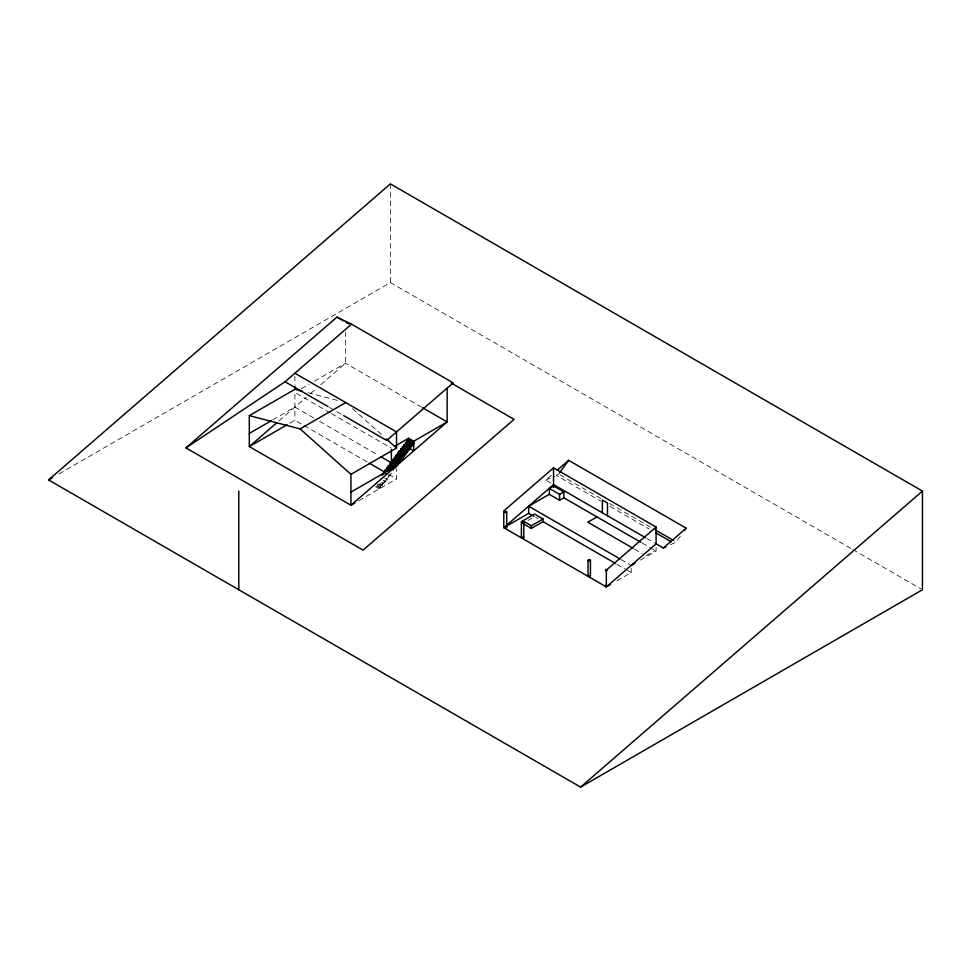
<?xml version="1.0" encoding="UTF-8"?>
<svg xmlns="http://www.w3.org/2000/svg" width="971" height="971" viewBox="0 0 971 971"><rect width="100%" height="100%" fill="white"/><g stroke="black" fill="none" stroke-linecap="round" stroke-linejoin="round"><path stroke-width="0.73" stroke-dasharray="4.86 3.64" d="M680.355 536.223L676.168 541.964L668.606 545.653M278.944 420.904L306.144 397.345M310.647 393.449L316.267 388.582M320.77 384.686L345.518 363.251L345.518 332.337M550.958 483.121L545.775 480.135L552.645 474.2M59.025 473.872L390.378 282.573L851.506 548.797M301.386 388.728L309.179 384.237M314.373 381.239L345.518 363.251L421.098 406.885M272.754 419.873L294.893 407.092L314.458 418.38M289.686 423.259L294.893 420.249L302.721 424.764M391.835 473.265L390.269 474.176L390.269 475.377L387.138 477.186L387.138 479.577L384.006 481.385L384.006 483.776L380.875 485.585L378.302 484.104M388.703 475.086L388.703 477.477L385.572 479.286L385.572 481.677L382.44 483.485L382.44 485.876L379.309 487.685L376.736 486.204M358.76 500.745L396.532 478.934L396.532 468.702M558.616 474.091L556.322 475.414L600.721 501.06M528.018 520.456L531.914 518.211M645.958 555.74L655.073 550.472M640.375 560.133L656.093 551.067L656.093 546.722M616.816 580.852L631.211 572.538L631.211 568.266M545.775 480.135L554.999 476.008M307.965 392.733L339.911 401.059M852.817 549.562L921.139 588.996M559.915 474.843L601.717 498.973M609.557 503.5L651.347 527.629M609.873 506.328L649.053 528.952M646.892 538.517L654.77 543.068M642.159 543.02L656.093 551.067M634.342 549.028L642.086 553.506M620.833 559.43L629.924 564.673M535.725 517.409L538.165 518.817M616.937 564.297L626.028 569.552M627.327 570.293L631.211 572.538M329.351 407.347L342.387 414.86M330.116 412.809L294.893 392.478L294.893 420.249M331.414 413.561L391.41 448.201M319.677 421.402L378.362 455.278M304.02 425.516L367.875 462.378M388.716 474.418L396.532 478.934M384.577 478.096L387.138 479.577M383.011 480.196L385.572 481.677M381.445 482.296L384.006 483.776M379.867 483.206L382.44 484.675M379.867 484.395L382.44 485.876M377.027 484.565L380.875 486.787M377.027 485.755L380.875 487.976L380.875 485.585M375.461 486.665L379.309 488.886L379.309 487.685M352.497 408.633L384.115 436.914M390.378 183.895L390.378 282.573M294.893 376.165L294.893 384.941"/><path stroke-width="1.46" d="M447.158 388.072L447.158 421.936L350.944 505.248L350.944 474.346L300.124 428.891L249.304 415.649L249.304 446.575L350.944 505.248L354.852 503.002M506.716 511.911C504.058 514.412 504.058 509.411 506.716 511.911L506.716 527.702L505.199 528.37L504.459 527.35M521.391 521.779L522.592 521.075L523.806 521.779L523.806 537.57L522.592 538.262L521.391 537.57L521.391 521.779L522.592 522.471L523.806 521.779M588.025 560.243L589.227 559.551L590.441 560.243L590.441 576.034L589.227 576.738L588.025 576.034L588.025 560.243L589.227 560.947L590.441 560.243M588.025 576.034L588.912 575.366M607.53 570.111C605.516 572.514 604.156 568.132 607.361 569.771M607.53 585.901L605.71 586.508L605.467 585.404M559.454 472.938L568.654 460.327L686.218 528.2L684.543 530.494M48.55 479.917L390.378 183.895L922.45 491.083L922.45 589.761L580.622 787.105L48.55 479.917L52.483 477.647M451.09 382.999L514.072 419.363L363.057 550.144L185.934 447.886L336.949 317.104L351.538 324.18L453.178 382.865L386.689 440.446L343.685 415.612M185.934 447.886L285.049 381.761L351.538 324.18M276.662 422.883L249.304 446.575L287.076 424.764M656.093 527.047L606.341 570.123L606.341 586.909L656.093 543.821L656.093 527.047L553.543 467.84L503.791 510.928L503.791 527.702L606.341 586.909L610.274 584.639M557.22 470.231L568.654 460.327M503.791 527.702L553.543 484.614L645.581 537.752M656.093 543.821L663.339 548.008L686.218 528.2M580.622 787.105L922.45 491.083M249.304 415.649L294.893 389.335L302.163 391.216M249.304 433.406L271.455 420.625M300.124 428.891L345.712 402.577M395.1 446.065L408.645 438.249L413.767 441.21L447.158 421.936L422.397 407.638M407.08 440.603L408.645 439.705L413.767 442.667L412.202 443.565L407.08 440.603L407.08 441.805L412.202 444.767M405.514 445.094L405.514 442.703L408.645 440.895M350.944 474.346L396.532 448.019L396.532 431.913L294.893 373.24M403.948 447.206L403.948 444.803L405.514 443.905L410.636 446.866M402.382 449.306L402.382 446.903L403.948 446.005L409.07 448.966M400.805 451.406L400.805 449.015L402.382 448.104L407.504 451.066M399.239 453.506L399.239 451.114L400.805 450.204L405.939 453.166M394.542 459.805L394.542 457.414L397.673 455.605L397.673 453.214L399.239 452.304L404.373 455.265M405.514 442.703L410.636 445.665L413.767 443.856M401.241 459.465L396.107 456.504L396.107 455.314L397.673 454.404L402.807 457.365M403.948 444.803L409.07 447.765L412.202 445.956L412.202 443.565M402.382 446.903L407.504 449.864L410.636 448.056L410.636 445.665M392.976 461.905L392.976 459.514L394.542 458.615L399.676 461.565M400.805 449.015L405.939 451.964L409.07 450.156L409.07 447.765M399.239 451.114L404.373 454.076L407.504 452.268L407.504 449.864M389.844 466.104L389.844 463.713L391.41 462.815M397.673 453.214L402.807 456.176L405.939 454.367L405.939 451.964M396.107 455.314L401.241 458.276L404.373 456.467L404.373 454.076M392.126 469.236L388.279 467.015L388.279 465.813L389.844 464.915L394.966 467.876L394.966 466.675L389.844 463.713M394.542 457.414L399.676 460.375L402.807 458.567L402.807 456.176M386.713 470.316L386.713 467.913L388.279 467.015M385.147 472.416L385.147 470.025L388.279 468.204M392.976 459.514L398.098 462.475L401.241 460.667L401.241 458.276M383.581 474.516L383.581 472.124L385.147 471.214M398.098 463.677L392.976 460.715L391.41 461.613L396.532 464.575L399.676 462.766L399.676 460.375M350.944 492.091L398.098 464.866L398.098 462.475M563.86 497.807L559.587 500.283L549.331 494.36L549.331 488.437L553.604 485.973L563.86 491.896L563.86 497.807L640.872 542.279M506.413 526.185L528.673 513.343L528.673 506.219L549.61 494.118M549.331 488.437L559.587 494.36L563.86 491.896M543.056 519.012L534.499 514.072L522.823 520.82L531.368 525.748L543.056 519.012L543.056 521.645L615.638 563.556M522.823 523.454L531.368 528.382L543.056 521.645M596.959 516.924L587.843 522.192L633.043 548.287M631.211 565.425L635.143 563.156M663.339 548.008L665.972 546.831M522.908 536.89L523.806 537.57M336.949 317.104L343.516 320.891M346.137 322.408L348.759 323.913M655.267 529.899L673.558 540.446M655.583 532.727L671.264 541.782M528.673 506.219L619.534 558.677M528.673 513.343L533.856 516.341M408.645 447.886L413.767 450.847L413.767 441.21M285.049 381.761L328.052 406.594M398.96 456.346L402.807 458.567M380.972 456.783L396.532 465.777M388.279 465.813L393.401 468.775L393.401 469.976M386.713 467.913L390.56 470.134M386.713 469.114L389.274 470.595M385.147 470.025L387.708 471.493M369.174 463.131L384.807 472.161M383.581 472.124L386.142 473.605M386.373 438.928L396.532 448.019M607.482 515.759L607.482 503.002L602.36 500.053L602.36 512.797M559.587 494.36L559.587 500.283M553.543 467.84L553.543 487.515M531.368 525.748L531.368 528.382M408.645 438.249L408.645 441.004M396.532 464.575L396.532 466.966M391.41 449.658L391.41 464.004M382.004 474.224L382.004 475.414M294.893 386.397L294.893 389.335M238.793 491.083L238.793 589.761"/></g></svg>
